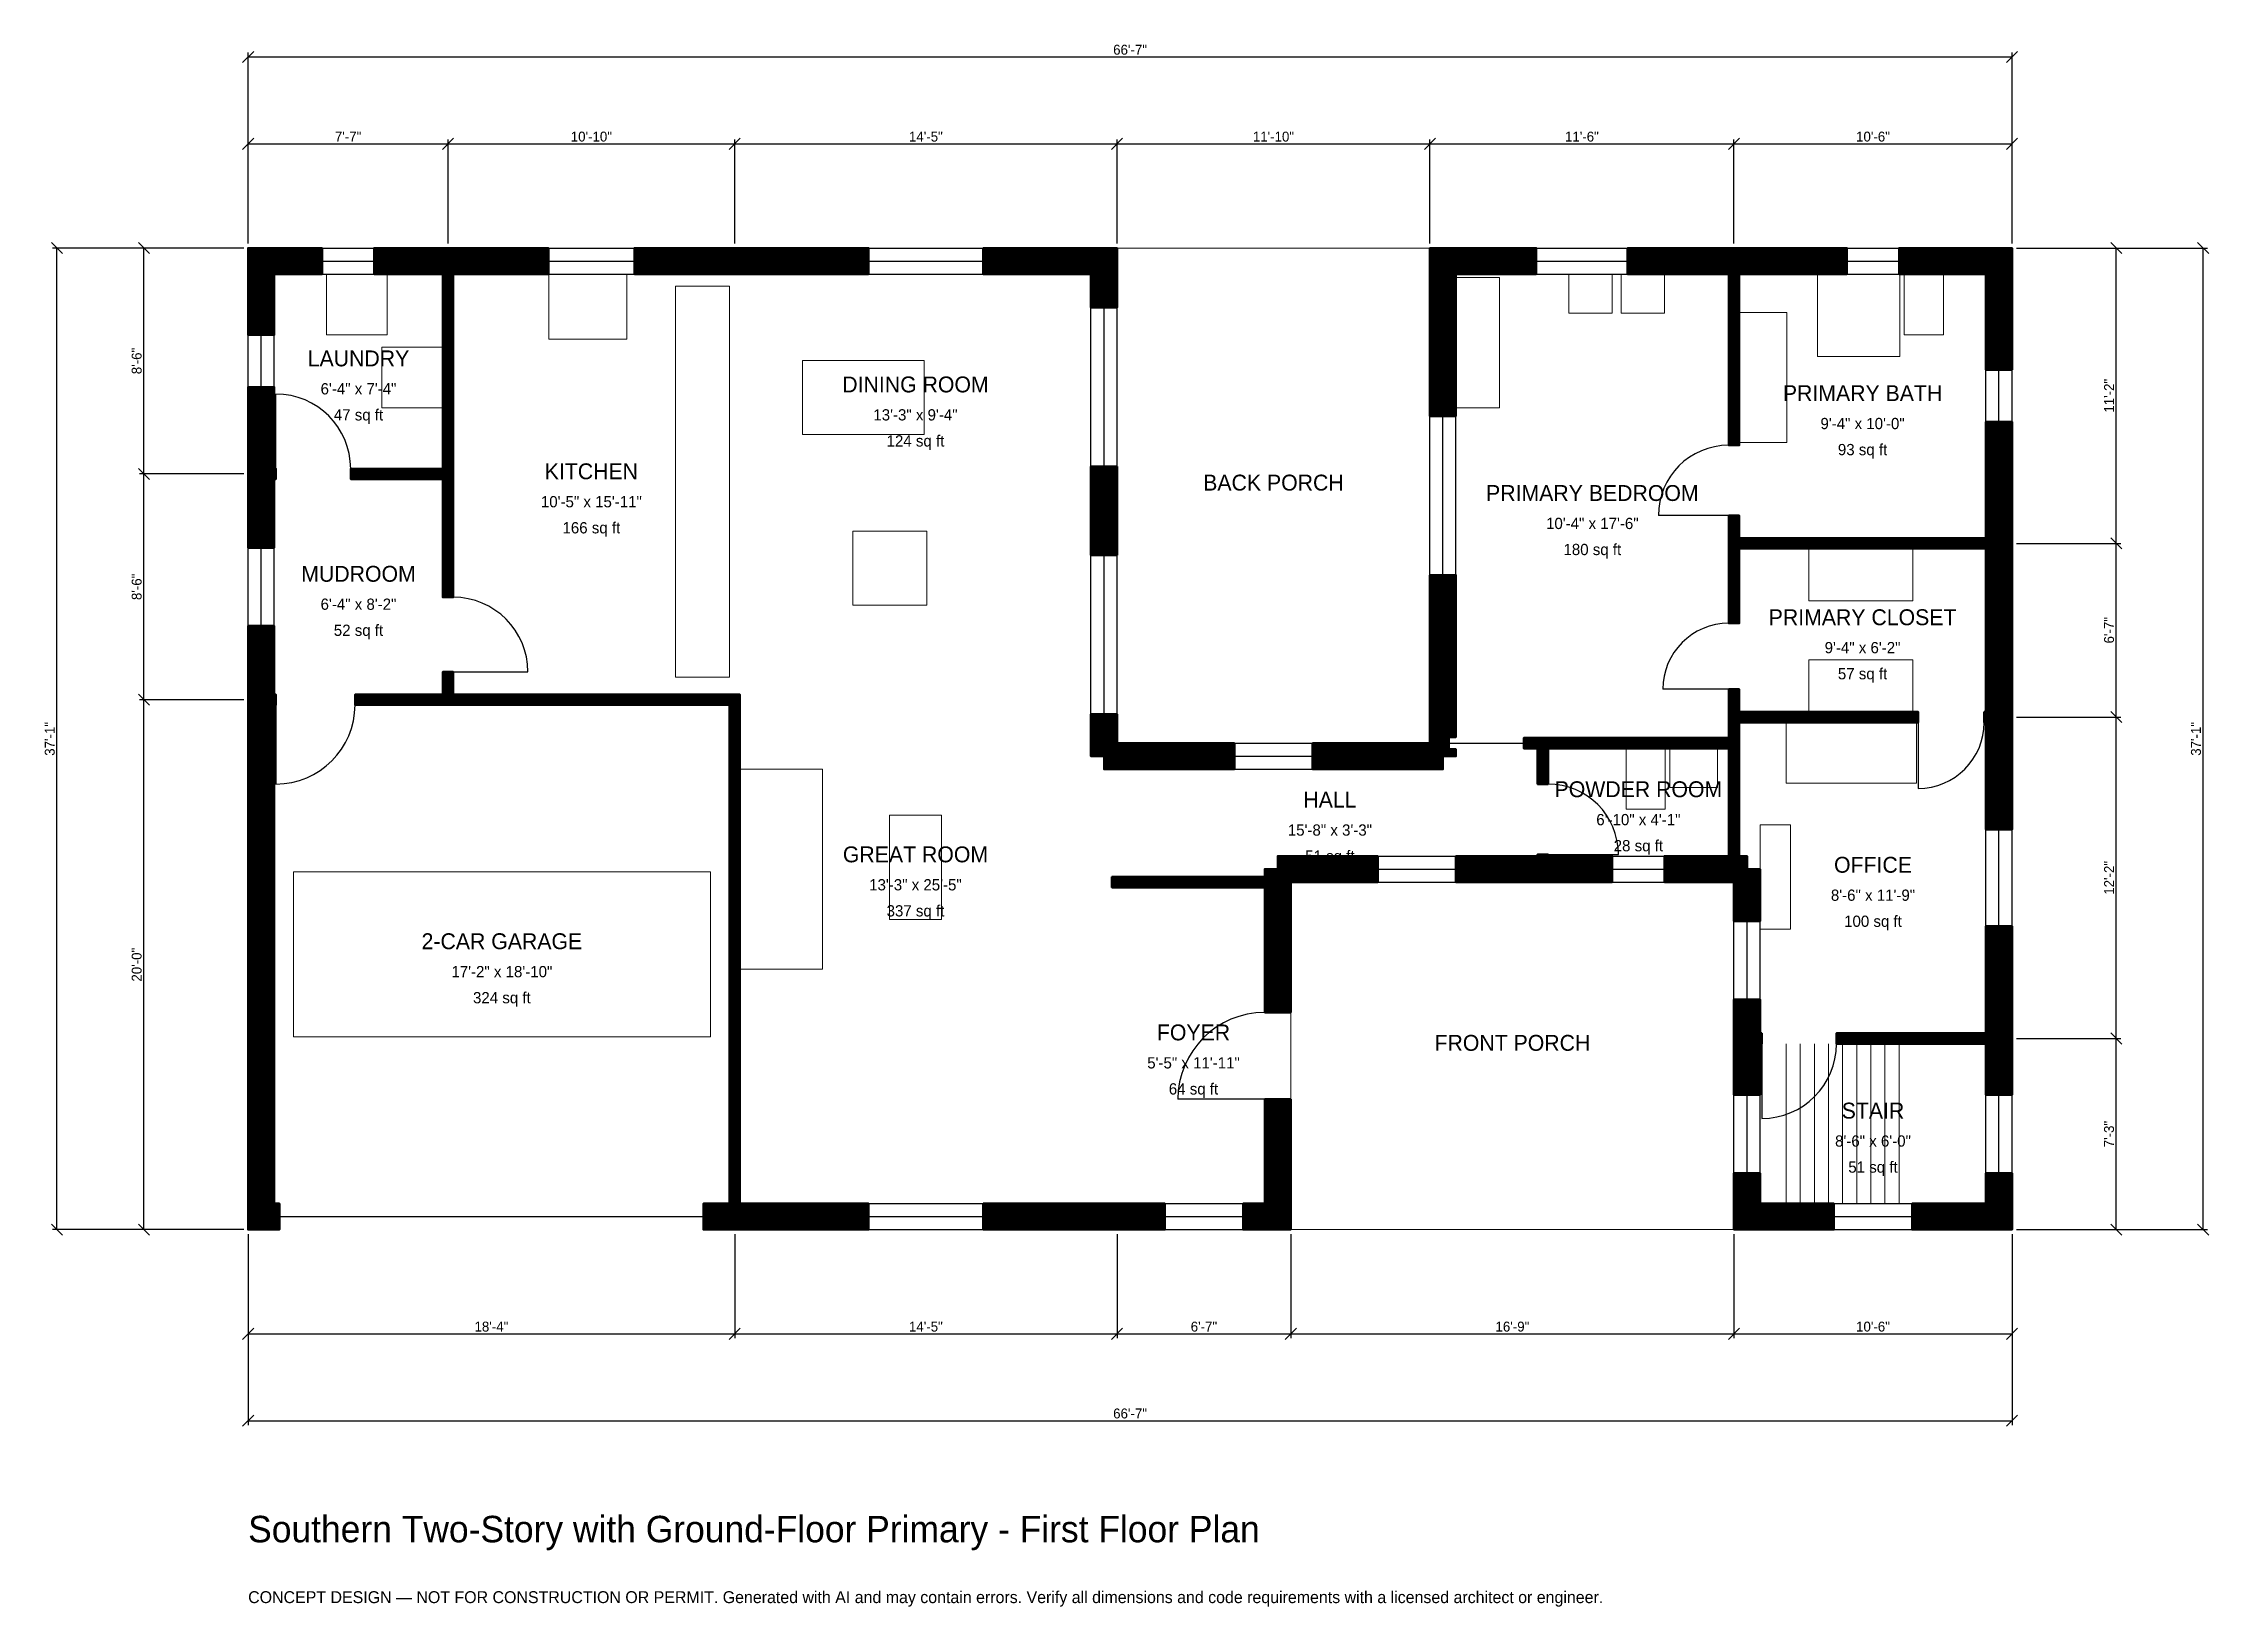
# Model space of a CAD drawing. Header units: inches. Extents: x -93 to 888, y -171 to 538.
import ezdxf
from ezdxf.enums import TextEntityAlignment as Align

# ---------------------------------------------------------------- set-up
doc = ezdxf.new("R2010")
doc.units = ezdxf.units.IN
doc.header["$MEASUREMENT"] = 0
doc.linetypes.add('DASHED', pattern=[0.6, 0.5, -0.1])
for name, color, linetype, lineweight in [('A-ANNO-DIMS', 1, 'Continuous', 13), ('A-ANNO-TEXT', 7, 'Continuous', 18), ('A-AREA-IDEN', 7, 'Continuous', 18), ('A-DOOR', 2, 'Continuous', 25), ('A-FLOR-FIXT', 9, 'Continuous', 13), ('A-FLOR-STRS', 3, 'Continuous', 18), ('A-FURN', 9, 'Continuous', 13), ('A-GLAZ', 4, 'Continuous', 25), ('A-SITE-PAVE', 8, 'Continuous', 13), ('A-WALL', 7, 'Continuous', 50), ('A-WALL-PATT', 8, 'Continuous', 13)]:
    doc.layers.add(name, color=color, linetype=linetype, lineweight=lineweight)
doc.dimstyles.new('PLAN', dxfattribs={"dimtxt": 4.5, "dimasz": 3, "dimexe": 2, "dimexo": 2, "dimgap": 1, "dimtad": 1, "dimdec": 0, "dimlunit": 4, "dimtsz": 2.5, "dimcen": 2.5, "dimclrd": 1, "dimclre": 1, "dimazin": 3, "dimtfac": 1, "dimtmove": 0, "dimatfit": 3})

msp = doc.modelspace()

# ---------------------------------------------------------------- hatches: boundary and pattern name
at = {"layer": 'A-WALL-PATT'}
h = msp.add_hatch(dxfattribs=at)
h.set_pattern_fill('ANSI31', color=8, scale=0.8)
h.paths.add_polyline_path([(222.8346, 0), (218.1102, 0), (218.1102, 0), (214.5669, 0), (206.2992, 0), (206.2992, 11.811), (214.5669, 11.811), (218.1102, 11.811), (218.1102, 237.7953), (92.9134, 237.7953), (88.189, 237.7953), (48.4252, 237.7953), (48.4252, 242.5197), (88.189, 242.5197), (88.189, 252.7559), (92.9134, 252.7559), (92.9134, 242.5197), (218.1102, 242.5197), (222.8346, 242.5197), (222.8346, 237.7953), (222.8346, 11.811), (226.378, 11.811), (281.1024, 11.811), (281.1024, 0), (226.378, 0), (222.8346, 0), (222.8346, 0)])
h.paths.add_polyline_path([(11.811, 0), (11.811, 0), (0, 0), (0, 0), (0, 0), (0, 0), (0, 11.811), (0, 11.811), (0, 234.252), (0, 237.7953), (0, 237.7953), (0, 242.5197), (0, 242.5197), (0, 246.063), (0, 273.622), (11.811, 273.622), (11.811, 246.063), (11.811, 242.5197), (12.5984, 242.5197), (12.5984, 237.7953), (11.811, 237.7953), (11.811, 234.252), (11.811, 11.811), (14.1732, 11.811), (14.1732, 0), (11.811, 0)])
h.paths.add_polyline_path([(0, 336.6142), (0, 340.1575), (0, 340.1575), (0, 344.8819), (0, 344.8819), (0, 348.4252), (0, 381.8898), (11.811, 381.8898), (11.811, 348.4252), (11.811, 344.8819), (12.5984, 344.8819), (12.5984, 340.1575), (11.811, 340.1575), (11.811, 336.6142), (11.811, 309.0551), (0, 309.0551), (0, 336.6142)])
h.paths.add_polyline_path([(0, 433.0709), (0, 433.0709), (0, 444.8819), (0, 444.8819), (0, 444.8819), (11.811, 444.8819), (11.811, 444.8819), (33.4646, 444.8819), (33.4646, 433.0709), (11.811, 433.0709), (11.811, 405.5118), (0, 405.5118), (0, 433.0709)])
h.paths.add_polyline_path([(84.6457, 444.8819), (84.6457, 444.8819), (88.189, 444.8819), (88.189, 444.8819), (92.9134, 444.8819), (92.9134, 444.8819), (136.0236, 444.8819), (136.0236, 433.0709), (96.4567, 433.0709), (96.4567, 433.0709), (92.9134, 433.0709), (92.9134, 344.8819), (92.9134, 340.1575), (92.9134, 286.6142), (88.189, 286.6142), (88.189, 340.1575), (46.4567, 340.1575), (46.4567, 344.8819), (88.189, 344.8819), (88.189, 433.0709), (57.0866, 433.0709), (57.0866, 444.8819), (84.6457, 444.8819)])
h.paths.add_polyline_path([(214.5669, 444.8819), (226.378, 444.8819), (281.1024, 444.8819), (281.1024, 433.0709), (226.378, 433.0709), (214.5669, 433.0709), (175, 433.0709), (175, 444.8819), (214.5669, 444.8819)])
h.paths.add_polyline_path([(381.8898, 444.8819), (381.8898, 444.8819), (393.7008, 444.8819), (393.7008, 444.8819), (393.7008, 444.8819), (393.7008, 433.0709), (393.7008, 433.0709), (393.7008, 417.9134), (381.8898, 417.9134), (381.8898, 433.0709), (333.0709, 433.0709), (333.0709, 444.8819), (381.8898, 444.8819)])
h.paths.add_polyline_path([(393.7008, 324.8031), (393.7008, 312.9921), (393.7008, 305.7087), (381.8898, 305.7087), (381.8898, 312.9921), (381.8898, 324.8031), (381.8898, 345.8661), (393.7008, 345.8661), (393.7008, 324.8031)])
h.paths.add_polyline_path([(393.7008, 220.4724), (446.8504, 220.4724), (446.8504, 208.6614), (387.7953, 208.6614), (387.7953, 214.5669), (381.8898, 214.5669), (381.8898, 233.6614), (393.7008, 233.6614), (393.7008, 220.4724)])
h.paths.add_polyline_path([(533.0709, 220.4724), (533.0709, 220.4725), (535.433, 220.4725), (535.433, 222.8346), (535.4331, 222.8346), (535.4331, 296.6535), (547.2441, 296.6535), (547.2441, 223.2283), (544.0945, 223.2283), (544.0945, 217.7165), (547.2441, 217.7165), (547.2441, 214.5669), (541.3386, 214.5669), (541.3386, 208.6614), (482.2835, 208.6614), (482.2835, 220.4724), (533.0709, 220.4724)])
h.paths.add_polyline_path([(535.4331, 433.0709), (535.433, 433.0709), (535.433, 444.8819), (535.4331, 444.8819), (535.4331, 444.8819), (547.2441, 444.8819), (547.2441, 444.8819), (583.6614, 444.8819), (583.6614, 433.0709), (547.2441, 433.0709), (547.2441, 368.7008), (535.4331, 368.7008), (535.4331, 433.0709)])
h.paths.add_polyline_path([(667.3228, 444.8819), (670.8661, 444.8819), (670.8661, 444.8819), (675.5906, 444.8819), (675.5906, 444.8819), (679.1339, 444.8819), (724.4094, 444.8819), (724.4094, 433.0709), (679.1339, 433.0709), (675.5906, 433.0709), (675.5906, 355.5118), (670.8661, 355.5118), (670.8661, 433.0709), (667.3228, 433.0709), (625, 433.0709), (625, 444.8819), (667.3228, 444.8819)])
h.paths.add_polyline_path([(787.4016, 444.8819), (787.4016, 444.8819), (799.2126, 444.8819), (799.2126, 444.8819), (799.2126, 444.8819), (799.2126, 433.0709), (799.2126, 433.0709), (799.2126, 389.7638), (787.4016, 389.7638), (787.4016, 433.0709), (748.0315, 433.0709), (748.0315, 444.8819), (787.4016, 444.8819)])
h.paths.add_polyline_path([(799.2126, 316.9291), (799.2126, 313.3858), (799.2126, 313.3858), (799.2126, 308.6614), (799.2126, 308.6614), (799.2126, 305.1181), (799.2126, 238.189), (799.2126, 234.6457), (799.2126, 234.6457), (799.2126, 229.9213), (799.2126, 229.9213), (799.2126, 226.378), (799.2126, 181.2992), (787.4016, 181.2992), (787.4016, 226.378), (787.4016, 229.9213), (786.6142, 229.9213), (786.6142, 234.6457), (787.4016, 234.6457), (787.4016, 238.189), (787.4016, 305.1181), (787.4016, 308.6614), (675.5906, 308.6614), (675.5906, 274.8031), (670.8661, 274.8031), (670.8661, 308.6614), (670.8661, 313.3858), (670.8661, 323.622), (675.5906, 323.622), (675.5906, 313.3858), (787.4016, 313.3858), (787.4016, 316.9291), (787.4016, 366.1417), (799.2126, 366.1417), (799.2126, 316.9291)])
h.paths.add_polyline_path([(799.2126, 92.5197), (799.2126, 88.9764), (799.2126, 88.9764), (799.2126, 84.252), (799.2126, 84.252), (799.2126, 80.7087), (799.2126, 61.0236), (787.4016, 61.0236), (787.4016, 80.7087), (787.4016, 84.252), (719.685, 84.252), (719.685, 88.9764), (787.4016, 88.9764), (787.4016, 92.5197), (787.4016, 137.5984), (799.2126, 137.5984), (799.2126, 92.5197)])
h.paths.add_polyline_path([(799.2126, 11.811), (799.2126, 11.811), (799.2126, 0), (799.2126, 0), (799.2126, 0), (799.2126, 0), (787.4016, 0), (787.4016, 0), (753.937, 0), (753.937, 11.811), (787.4016, 11.811), (787.4016, 25.5906), (799.2126, 25.5906), (799.2126, 11.811)])
h.paths.add_polyline_path([(685.0394, 0), (685.0394, 0), (673.2283, 0), (673.2283, 0), (673.2283, 0), (673.2283, 0), (673.2283, 11.811), (673.2283, 11.811), (673.2283, 25.5906), (685.0394, 25.5906), (685.0394, 11.811), (718.5039, 11.811), (718.5039, 0), (685.0394, 0)])
h.paths.add_polyline_path([(673.2283, 80.7087), (673.2283, 84.252), (673.2283, 84.252), (673.2283, 88.9764), (673.2283, 88.9764), (673.2283, 92.5197), (673.2283, 104.3307), (685.0394, 104.3307), (685.0394, 92.5197), (685.0394, 88.9764), (685.8268, 88.9764), (685.8268, 84.252), (685.0394, 84.252), (685.0394, 80.7087), (685.0394, 61.0236), (673.2283, 61.0236), (673.2283, 80.7087)])
h.paths.add_polyline_path([(673.2283, 155.1181), (673.2283, 155.1181), (673.2283, 157.4803), (670.8661, 157.4803), (670.8661, 157.4803), (641.7323, 157.4803), (641.7323, 169.2913), (670.8661, 169.2913), (670.8661, 218.1102), (588.9764, 218.1102), (588.9764, 201.9685), (584.252, 201.9685), (584.252, 218.1102), (577.9528, 218.1102), (577.9528, 222.8346), (584.252, 222.8346), (588.9764, 222.8346), (670.8661, 222.8346), (670.8661, 229.9213), (670.8661, 234.6457), (670.8661, 244.8819), (675.5906, 244.8819), (675.5906, 234.6457), (756.6929, 234.6457), (756.6929, 229.9213), (675.5906, 229.9213), (675.5906, 222.8346), (675.5906, 218.1102), (675.5906, 169.2913), (679.1339, 169.2913), (679.1339, 163.3858), (685.0394, 163.3858), (685.0394, 139.7638), (673.2283, 139.7638), (673.2283, 155.1181)])
h.paths.add_polyline_path([(592.5197, 157.4803), (588.9764, 157.4803), (588.9764, 157.4803), (584.252, 157.4803), (584.252, 157.4803), (580.7087, 157.4803), (547.2441, 157.4803), (547.2441, 169.2913), (580.7087, 169.2913), (584.252, 169.2913), (584.252, 170.0787), (588.9764, 170.0787), (588.9764, 169.2913), (592.5197, 169.2913), (618.1102, 169.2913), (618.1102, 157.4803), (592.5197, 157.4803)])
h.paths.add_polyline_path([(474.8031, 157.4803), (474.8031, 157.4803), (472.441, 157.4803), (472.441, 155.1181), (472.4409, 155.1181), (472.4409, 98.4252), (460.6299, 98.4252), (460.6299, 155.1181), (391.3386, 155.1181), (391.3386, 159.8425), (460.6299, 159.8425), (460.6299, 163.3858), (466.5354, 163.3858), (466.5354, 169.2913), (511.811, 169.2913), (511.811, 157.4803), (474.8031, 157.4803)])
h.paths.add_polyline_path([(472.4409, 11.811), (472.441, 11.811), (472.441, 0), (472.441, 0), (472.4409, 0), (472.4409, 0), (460.6299, 0), (460.6299, 0), (450.7874, 0), (450.7874, 11.811), (460.6299, 11.811), (460.6299, 59.0551), (472.4409, 59.0551), (472.4409, 11.811)])
h.paths.add_polyline_path([(399.6063, 0), (387.7953, 0), (333.0709, 0), (333.0709, 11.811), (387.7953, 11.811), (399.6063, 11.811), (415.3543, 11.811), (415.3543, 0), (399.6063, 0)])

# ---------------------------------------------------------------- linework, layer by layer
at = {"layer": 'A-DOOR'}
for p, q in [((12.5984, 344.8819), (12.5984, 378.7402)), ((670.8661, 323.622), (638.9764, 323.622)), ((92.9134, 252.7559), (126.7717, 252.7559)), ((12.5984, 237.7953), (12.5984, 201.9685)), ((670.8661, 244.8819), (640.9449, 244.8819)), ((756.6929, 229.9213), (756.6929, 200)), ((544.0945, 220.4724), (577.9528, 220.4724)), ((588.9764, 170.0787), (620.8661, 170.0787)), ((685.8268, 84.252), (685.8268, 50.3937)), ((460.6299, 59.0551), (421.2598, 59.0551))]:
    msp.add_line(p, q, dxfattribs=at)
at = {"layer": 'A-DOOR', "linetype": 'DASHED'}
msp.add_line((14.1732, 5.9055), (206.2992, 5.9055), dxfattribs=at)
at = {"layer": 'A-DOOR'}
for centre, radius, start, end in [((12.5984, 344.8819), 33.8583, 0, 90), ((670.8661, 323.622), 31.8898, 90, 180), ((92.9134, 252.7559), 33.8583, 0, 90), ((670.8661, 244.8819), 29.9213, 90, 180), ((12.5984, 237.7953), 35.8268, 270, 360), ((756.6929, 229.9213), 29.9213, 270, 360), ((588.9764, 170.0787), 31.8898, 0, 90), ((460.6299, 59.0551), 39.3701, 90, 180), ((685.8268, 84.252), 33.8583, 270, 360)]:
    msp.add_arc(centre, radius, start, end, dxfattribs=at)
at = {"layer": 'A-FLOR-FIXT'}
for points in [[(711.0236, 395.6693), (748.4252, 395.6693), (748.4252, 433.0709), (711.0236, 433.0709)], [(750.3937, 405.5118), (768.1102, 405.5118), (768.1102, 433.0709), (750.3937, 433.0709)], [(193.7008, 250.3937), (218.1102, 250.3937), (218.1102, 427.5591), (193.7008, 427.5591)], [(675.5906, 356.6929), (697.2441, 356.6929), (697.2441, 415.748), (675.5906, 415.748)], [(624.4094, 190.5512), (642.126, 190.5512), (642.126, 218.1102), (624.4094, 218.1102)], [(644.0945, 200.3937), (665.748, 200.3937), (665.748, 218.1102), (644.0945, 218.1102)]]:
    msp.add_lwpolyline(points, close=True, dxfattribs=at)
at = {"layer": 'A-FLOR-STRS'}
for p, q in [((696.8504, 11.811), (696.8504, 84.252)), ((703.248, 11.811), (703.248, 84.252)), ((709.6457, 11.811), (709.6457, 84.252)), ((716.0433, 11.811), (716.0433, 84.252)), ((722.4409, 11.811), (722.4409, 84.252)), ((728.8386, 11.811), (728.8386, 84.252)), ((735.2362, 11.811), (735.2362, 84.252)), ((741.6339, 11.811), (741.6339, 84.252)), ((748.0315, 11.811), (748.0315, 84.252))]:
    msp.add_line(p, q, dxfattribs=at)
at = {"layer": 'A-FURN'}
for points in [[(35.4331, 405.5118), (62.9921, 405.5118), (62.9921, 433.0709), (35.4331, 433.0709)], [(136.2205, 403.5433), (171.6535, 403.5433), (171.6535, 433.0709), (136.2205, 433.0709)], [(598.4252, 415.3543), (618.1102, 415.3543), (618.1102, 433.0709), (598.4252, 433.0709)], [(622.0472, 415.3543), (641.7323, 415.3543), (641.7323, 433.0709), (622.0472, 433.0709)], [(547.2441, 372.4409), (566.9291, 372.4409), (566.9291, 431.4961), (547.2441, 431.4961)], [(60.6299, 372.4409), (88.189, 372.4409), (88.189, 400), (60.6299, 400)], [(251.1811, 360.4331), (306.2992, 360.4331), (306.2992, 393.8976), (251.1811, 393.8976)], [(274.0157, 283.0709), (307.4803, 283.0709), (307.4803, 316.5354), (274.0157, 316.5354)], [(707.0866, 285.0394), (754.3307, 285.0394), (754.3307, 308.6614), (707.0866, 308.6614)], [(707.0866, 234.6457), (754.3307, 234.6457), (754.3307, 258.2677), (707.0866, 258.2677)], [(696.8504, 202.3622), (755.9055, 202.3622), (755.9055, 229.9213), (696.8504, 229.9213)], [(222.8346, 118.1102), (260.2362, 118.1102), (260.2362, 208.6614), (222.8346, 208.6614)], [(290.5512, 140.5512), (314.1732, 140.5512), (314.1732, 187.7953), (290.5512, 187.7953)], [(685.0394, 136.2205), (698.8189, 136.2205), (698.8189, 183.4646), (685.0394, 183.4646)], [(20.4724, 87.4016), (209.4488, 87.4016), (209.4488, 162.2047), (20.4724, 162.2047)]]:
    msp.add_lwpolyline(points, close=True, dxfattribs=at)
at = {"layer": 'A-GLAZ'}
for p, q in [((33.4646, 444.8819), (57.0866, 444.8819)), ((136.0236, 444.8819), (175, 444.8819)), ((281.1024, 444.8819), (333.0709, 444.8819)), ((583.6614, 444.8819), (625, 444.8819)), ((724.4094, 444.8819), (748.0315, 444.8819)), ((33.4646, 438.9764), (57.0866, 438.9764)), ((33.4646, 433.0709), (57.0866, 433.0709)), ((136.0236, 438.9764), (175, 438.9764)), ((136.0236, 433.0709), (175, 433.0709)), ((281.1024, 438.9764), (333.0709, 438.9764)), ((281.1024, 433.0709), (333.0709, 433.0709)), ((583.6614, 438.9764), (625, 438.9764)), ((583.6614, 433.0709), (625, 433.0709)), ((724.4094, 438.9764), (748.0315, 438.9764)), ((724.4094, 433.0709), (748.0315, 433.0709)), ((381.8898, 345.8661), (381.8898, 417.9134)), ((387.7953, 345.8661), (387.7953, 417.9134)), ((393.7008, 345.8661), (393.7008, 417.9134)), ((0, 381.8898), (0, 405.5118)), ((5.9055, 381.8898), (5.9055, 405.5118)), ((11.811, 381.8898), (11.811, 405.5118)), ((787.4016, 366.1417), (787.4016, 389.7638)), ((793.3071, 366.1417), (793.3071, 389.7638)), ((799.2126, 366.1417), (799.2126, 389.7638)), ((535.4331, 296.6535), (535.4331, 368.7008)), ((541.3386, 296.6535), (541.3386, 368.7008)), ((547.2441, 296.6535), (547.2441, 368.7008)), ((0, 273.622), (0, 309.0551)), ((5.9055, 273.622), (5.9055, 309.0551)), ((11.811, 273.622), (11.811, 309.0551)), ((381.8898, 233.6614), (381.8898, 305.7087)), ((387.7953, 233.6614), (387.7953, 305.7087)), ((393.7008, 233.6614), (393.7008, 305.7087)), ((446.8504, 220.4724), (482.2835, 220.4724)), ((446.8504, 214.5669), (482.2835, 214.5669)), ((446.8504, 208.6614), (482.2835, 208.6614)), ((787.4016, 137.5984), (787.4016, 181.2992)), ((793.3071, 137.5984), (793.3071, 181.2992)), ((799.2126, 137.5984), (799.2126, 181.2992)), ((511.811, 169.2913), (547.2441, 169.2913)), ((618.1102, 169.2913), (641.7323, 169.2913)), ((511.811, 163.3858), (547.2441, 163.3858)), ((511.811, 157.4803), (547.2441, 157.4803)), ((618.1102, 163.3858), (641.7323, 163.3858)), ((618.1102, 157.4803), (641.7323, 157.4803)), ((673.2283, 104.3307), (673.2283, 139.7638)), ((679.1339, 104.3307), (679.1339, 139.7638)), ((685.0394, 104.3307), (685.0394, 139.7638)), ((673.2283, 25.5906), (673.2283, 61.0236)), ((679.1339, 25.5906), (679.1339, 61.0236)), ((685.0394, 25.5906), (685.0394, 61.0236)), ((787.4016, 25.5906), (787.4016, 61.0236)), ((793.3071, 25.5906), (793.3071, 61.0236)), ((799.2126, 25.5906), (799.2126, 61.0236)), ((281.1024, 11.811), (333.0709, 11.811)), ((415.3543, 11.811), (450.7874, 11.811)), ((718.5039, 11.811), (753.937, 11.811)), ((281.1024, 5.9055), (333.0709, 5.9055)), ((281.1024, 0), (333.0709, 0)), ((415.3543, 5.9055), (450.7874, 5.9055)), ((415.3543, 0), (450.7874, 0)), ((718.5039, 5.9055), (753.937, 5.9055)), ((718.5039, 0), (753.937, 0))]:
    msp.add_line(p, q, dxfattribs=at)
at = {"layer": 'A-SITE-PAVE', "linetype": 'DASHED'}
for points in [[(393.7008, 220.4724), (535.4331, 220.4724), (535.4331, 444.8819), (393.7008, 444.8819)], [(472.4409, 0), (673.2283, 0), (673.2283, 157.4803), (472.4409, 157.4803)]]:
    msp.add_lwpolyline(points, close=True, dxfattribs=at)
at = {"layer": 'A-WALL'}
for points in [[(0, 433.0709), (0, 433.0709), (0, 444.8819), (0, 444.8819), (0, 444.8819), (11.811, 444.8819), (11.811, 444.8819), (33.4646, 444.8819), (33.4646, 433.0709), (11.811, 433.0709), (11.811, 405.5118), (0, 405.5118), (0, 433.0709)], [(84.6457, 444.8819), (84.6457, 444.8819), (88.189, 444.8819), (88.189, 444.8819), (92.9134, 444.8819), (92.9134, 444.8819), (136.0236, 444.8819), (136.0236, 433.0709), (96.4567, 433.0709), (96.4567, 433.0709), (92.9134, 433.0709), (92.9134, 344.8819), (92.9134, 340.1575), (92.9134, 286.6142), (88.189, 286.6142), (88.189, 340.1575), (46.4567, 340.1575), (46.4567, 344.8819), (88.189, 344.8819), (88.189, 433.0709), (57.0866, 433.0709), (57.0866, 444.8819), (84.6457, 444.8819)], [(214.5669, 444.8819), (226.378, 444.8819), (281.1024, 444.8819), (281.1024, 433.0709), (226.378, 433.0709), (214.5669, 433.0709), (175, 433.0709), (175, 444.8819), (214.5669, 444.8819)], [(381.8898, 444.8819), (381.8898, 444.8819), (393.7008, 444.8819), (393.7008, 444.8819), (393.7008, 444.8819), (393.7008, 433.0709), (393.7008, 433.0709), (393.7008, 417.9134), (381.8898, 417.9134), (381.8898, 433.0709), (333.0709, 433.0709), (333.0709, 444.8819), (381.8898, 444.8819)], [(535.4331, 433.0709), (535.433, 433.0709), (535.433, 444.8819), (535.4331, 444.8819), (535.4331, 444.8819), (547.2441, 444.8819), (547.2441, 444.8819), (583.6614, 444.8819), (583.6614, 433.0709), (547.2441, 433.0709), (547.2441, 368.7008), (535.4331, 368.7008), (535.4331, 433.0709)], [(667.3228, 444.8819), (670.8661, 444.8819), (670.8661, 444.8819), (675.5906, 444.8819), (675.5906, 444.8819), (679.1339, 444.8819), (724.4094, 444.8819), (724.4094, 433.0709), (679.1339, 433.0709), (675.5906, 433.0709), (675.5906, 355.5118), (670.8661, 355.5118), (670.8661, 433.0709), (667.3228, 433.0709), (625, 433.0709), (625, 444.8819), (667.3228, 444.8819)], [(787.4016, 444.8819), (787.4016, 444.8819), (799.2126, 444.8819), (799.2126, 444.8819), (799.2126, 444.8819), (799.2126, 433.0709), (799.2126, 433.0709), (799.2126, 389.7638), (787.4016, 389.7638), (787.4016, 433.0709), (748.0315, 433.0709), (748.0315, 444.8819), (787.4016, 444.8819)], [(0, 336.6142), (0, 340.1575), (0, 340.1575), (0, 344.8819), (0, 344.8819), (0, 348.4252), (0, 381.8898), (11.811, 381.8898), (11.811, 348.4252), (11.811, 344.8819), (12.5984, 344.8819), (12.5984, 340.1575), (11.811, 340.1575), (11.811, 336.6142), (11.811, 309.0551), (0, 309.0551), (0, 336.6142)], [(799.2126, 316.9291), (799.2126, 313.3858), (799.2126, 313.3858), (799.2126, 308.6614), (799.2126, 308.6614), (799.2126, 305.1181), (799.2126, 238.189), (799.2126, 234.6457), (799.2126, 234.6457), (799.2126, 229.9213), (799.2126, 229.9213), (799.2126, 226.378), (799.2126, 181.2992), (787.4016, 181.2992), (787.4016, 226.378), (787.4016, 229.9213), (786.6142, 229.9213), (786.6142, 234.6457), (787.4016, 234.6457), (787.4016, 238.189), (787.4016, 305.1181), (787.4016, 308.6614), (675.5906, 308.6614), (675.5906, 274.8031), (670.8661, 274.8031), (670.8661, 308.6614), (670.8661, 313.3858), (670.8661, 323.622), (675.5906, 323.622), (675.5906, 313.3858), (787.4016, 313.3858), (787.4016, 316.9291), (787.4016, 366.1417), (799.2126, 366.1417), (799.2126, 316.9291)], [(393.7008, 324.8031), (393.7008, 312.9921), (393.7008, 305.7087), (381.8898, 305.7087), (381.8898, 312.9921), (381.8898, 324.8031), (381.8898, 345.8661), (393.7008, 345.8661), (393.7008, 324.8031)], [(533.0709, 220.4724), (533.0709, 220.4725), (535.433, 220.4725), (535.433, 222.8346), (535.4331, 222.8346), (535.4331, 296.6535), (547.2441, 296.6535), (547.2441, 223.2283), (544.0945, 223.2283), (544.0945, 217.7165), (547.2441, 217.7165), (547.2441, 214.5669), (541.3386, 214.5669), (541.3386, 208.6614), (482.2835, 208.6614), (482.2835, 220.4724), (533.0709, 220.4724)], [(11.811, 0), (11.811, 0), (0, 0), (0, 0), (0, 0), (0, 0), (0, 11.811), (0, 11.811), (0, 234.252), (0, 237.7953), (0, 237.7953), (0, 242.5197), (0, 242.5197), (0, 246.063), (0, 273.622), (11.811, 273.622), (11.811, 246.063), (11.811, 242.5197), (12.5984, 242.5197), (12.5984, 237.7953), (11.811, 237.7953), (11.811, 234.252), (11.811, 11.811), (14.1732, 11.811), (14.1732, 0), (11.811, 0)], [(222.8346, 0), (218.1102, 0), (218.1102, 0), (214.5669, 0), (206.2992, 0), (206.2992, 11.811), (214.5669, 11.811), (218.1102, 11.811), (218.1102, 237.7953), (92.9134, 237.7953), (88.189, 237.7953), (48.4252, 237.7953), (48.4252, 242.5197), (88.189, 242.5197), (88.189, 252.7559), (92.9134, 252.7559), (92.9134, 242.5197), (218.1102, 242.5197), (222.8346, 242.5197), (222.8346, 237.7953), (222.8346, 11.811), (226.378, 11.811), (281.1024, 11.811), (281.1024, 0), (226.378, 0), (222.8346, 0), (222.8346, 0)], [(673.2283, 155.1181), (673.2283, 155.1181), (673.2283, 157.4803), (670.8661, 157.4803), (670.8661, 157.4803), (641.7323, 157.4803), (641.7323, 169.2913), (670.8661, 169.2913), (670.8661, 218.1102), (588.9764, 218.1102), (588.9764, 201.9685), (584.252, 201.9685), (584.252, 218.1102), (577.9528, 218.1102), (577.9528, 222.8346), (584.252, 222.8346), (588.9764, 222.8346), (670.8661, 222.8346), (670.8661, 229.9213), (670.8661, 234.6457), (670.8661, 244.8819), (675.5906, 244.8819), (675.5906, 234.6457), (756.6929, 234.6457), (756.6929, 229.9213), (675.5906, 229.9213), (675.5906, 222.8346), (675.5906, 218.1102), (675.5906, 169.2913), (679.1339, 169.2913), (679.1339, 163.3858), (685.0394, 163.3858), (685.0394, 139.7638), (673.2283, 139.7638), (673.2283, 155.1181)], [(393.7008, 220.4724), (446.8504, 220.4724), (446.8504, 208.6614), (387.7953, 208.6614), (387.7953, 214.5669), (381.8898, 214.5669), (381.8898, 233.6614), (393.7008, 233.6614), (393.7008, 220.4724)], [(474.8031, 157.4803), (474.8031, 157.4803), (472.441, 157.4803), (472.441, 155.1181), (472.4409, 155.1181), (472.4409, 98.4252), (460.6299, 98.4252), (460.6299, 155.1181), (391.3386, 155.1181), (391.3386, 159.8425), (460.6299, 159.8425), (460.6299, 163.3858), (466.5354, 163.3858), (466.5354, 169.2913), (511.811, 169.2913), (511.811, 157.4803), (474.8031, 157.4803)], [(592.5197, 157.4803), (588.9764, 157.4803), (588.9764, 157.4803), (584.252, 157.4803), (584.252, 157.4803), (580.7087, 157.4803), (547.2441, 157.4803), (547.2441, 169.2913), (580.7087, 169.2913), (584.252, 169.2913), (584.252, 170.0787), (588.9764, 170.0787), (588.9764, 169.2913), (592.5197, 169.2913), (618.1102, 169.2913), (618.1102, 157.4803), (592.5197, 157.4803)], [(799.2126, 92.5197), (799.2126, 88.9764), (799.2126, 88.9764), (799.2126, 84.252), (799.2126, 84.252), (799.2126, 80.7087), (799.2126, 61.0236), (787.4016, 61.0236), (787.4016, 80.7087), (787.4016, 84.252), (719.685, 84.252), (719.685, 88.9764), (787.4016, 88.9764), (787.4016, 92.5197), (787.4016, 137.5984), (799.2126, 137.5984), (799.2126, 92.5197)], [(673.2283, 80.7087), (673.2283, 84.252), (673.2283, 84.252), (673.2283, 88.9764), (673.2283, 88.9764), (673.2283, 92.5197), (673.2283, 104.3307), (685.0394, 104.3307), (685.0394, 92.5197), (685.0394, 88.9764), (685.8268, 88.9764), (685.8268, 84.252), (685.0394, 84.252), (685.0394, 80.7087), (685.0394, 61.0236), (673.2283, 61.0236), (673.2283, 80.7087)], [(472.4409, 11.811), (472.441, 11.811), (472.441, 0), (472.441, 0), (472.4409, 0), (472.4409, 0), (460.6299, 0), (460.6299, 0), (450.7874, 0), (450.7874, 11.811), (460.6299, 11.811), (460.6299, 59.0551), (472.4409, 59.0551), (472.4409, 11.811)], [(685.0394, 0), (685.0394, 0), (673.2283, 0), (673.2283, 0), (673.2283, 0), (673.2283, 0), (673.2283, 11.811), (673.2283, 11.811), (673.2283, 25.5906), (685.0394, 25.5906), (685.0394, 11.811), (718.5039, 11.811), (718.5039, 0), (685.0394, 0)], [(799.2126, 11.811), (799.2126, 11.811), (799.2126, 0), (799.2126, 0), (799.2126, 0), (799.2126, 0), (787.4016, 0), (787.4016, 0), (753.937, 0), (753.937, 11.811), (787.4016, 11.811), (787.4016, 25.5906), (799.2126, 25.5906), (799.2126, 11.811)], [(399.6063, 0), (387.7953, 0), (333.0709, 0), (333.0709, 11.811), (387.7953, 11.811), (399.6063, 11.811), (415.3543, 11.811), (415.3543, 0), (399.6063, 0)]]:
    msp.add_lwpolyline(points, close=True, dxfattribs=at)

# ---------------------------------------------------------------- texts
at = {"layer": 'A-ANNO-TEXT'}
for s, height, p in [('Southern Two-Story with Ground-Floor Primary - First Floor Plan', 12, (0, -141.7323)), ('CONCEPT DESIGN — NOT FOR CONSTRUCTION OR PERMIT. Generated with AI and may contain errors. Verify all dimensions and code requirements with a licensed architect or engineer.', 5.4, (0, -169.2913))]:
    msp.add_text(s, height=height, dxfattribs=at).set_placement(p)
at = {"layer": 'A-AREA-IDEN'}
for s, height, p in [('LAUNDRY', 7.2, (50, 394.8819)), ('6\'-4" x 7\'-4"', 5.1, (50, 381.1024)), ('DINING ROOM', 7.2, (302.3622, 383.0709)), ('PRIMARY BATH', 7.2, (731.4961, 379.1339)), ('47 sq ft', 5.1, (50, 369.2913)), ('13\'-3" x 9\'-4"', 5.1, (302.3622, 369.2913)), ('9\'-4" x 10\'-0"', 5.1, (731.4961, 365.3543)), ('124 sq ft', 5.1, (302.3622, 357.4803)), ('93 sq ft', 5.1, (731.4961, 353.5433)), ('KITCHEN', 7.2, (155.5118, 343.7008)), ('BACK PORCH', 7.2, (464.5669, 338.5827)), ('PRIMARY BEDROOM', 7.2, (609.0551, 333.8583)), ('10\'-5" x 15\'-11"', 5.1, (155.5118, 329.9213)), ('166 sq ft', 5.1, (155.5118, 318.1102)), ('10\'-4" x 17\'-6"', 5.1, (609.0551, 320.0787)), ('180 sq ft', 5.1, (609.0551, 308.2677)), ('MUDROOM', 7.2, (50, 297.2441)), ('6\'-4" x 8\'-2"', 5.1, (50, 283.4646)), ('PRIMARY CLOSET', 7.2, (731.4961, 277.5591)), ('52 sq ft', 5.1, (50, 271.6535)), ('9\'-4" x 6\'-2"', 5.1, (731.4961, 263.7795)), ('57 sq ft', 5.1, (731.4961, 251.9685)), ('HALL', 7.2, (490.1575, 194.8819)), ('POWDER ROOM', 7.2, (629.9213, 199.6063)), ('6\'-10" x 4\'-1"', 5.1, (629.9213, 185.8268)), ('15\'-8" x 3\'-3"', 5.1, (490.1575, 181.1024)), ('28 sq ft', 5.1, (629.9213, 174.0157)), ('GREAT ROOM', 7.2, (302.3622, 170.0787)), ('51 sq ft', 5.1, (490.1575, 169.2913)), ('OFFICE', 7.2, (736.2205, 165.3543)), ('13\'-3" x 25\'-5"', 5.1, (302.3622, 156.2992)), ('337 sq ft', 5.1, (302.3622, 144.4882)), ('8\'-6" x 11\'-9"', 5.1, (736.2205, 151.5748)), ('100 sq ft', 5.1, (736.2205, 139.7638)), ('2-CAR GARAGE', 7.2, (114.9606, 130.7087)), ('17\'-2" x 18\'-10"', 5.1, (114.9606, 116.9291)), ('324 sq ft', 5.1, (114.9606, 105.1181)), ('FOYER', 7.2, (428.3465, 89.3701)), ('FRONT PORCH', 7.2, (572.8346, 84.6457)), ('5\'-5" x 11\'-11"', 5.1, (428.3465, 75.5906)), ('64 sq ft', 5.1, (428.3465, 63.7795)), ('STAIR', 7.2, (736.2205, 53.937)), ('8\'-6" x 6\'-0"', 5.1, (736.2205, 40.1575)), ('51 sq ft', 5.1, (736.2205, 28.3465))]:
    msp.add_text(s, height=height, dxfattribs=at).set_placement(p, align=Align.MIDDLE_CENTER)

# ---------------------------------------------------------------- dimensions: what is measured, and where the dimension line sits
at = {"layer": 'A-ANNO-DIMS'}
for base, p1, p2, text in [((0, 531.4961), (0, 444.8819), (799.2126, 444.8819), '66\'-7"'), ((0, 492.126), (0, 444.8819), (90.5512, 444.8819), '7\'-7"'), ((90.5512, 492.126), (90.5512, 444.8819), (220.4724, 444.8819), '10\'-10"'), ((220.4724, 492.126), (220.4724, 444.8819), (393.7008, 444.8819), '14\'-5"'), ((393.7008, 492.126), (393.7008, 444.8819), (535.4331, 444.8819), '11\'-10"'), ((535.4331, 492.126), (535.4331, 444.8819), (673.2283, 444.8819), '11\'-6"'), ((673.2283, 492.126), (673.2283, 444.8819), (799.2126, 444.8819), '10\'-6"'), ((0, -47.2441), (0, 0), (220.4724, 0), '18\'-4"'), ((0, -86.6142), (0, 0), (799.2126, 0), '66\'-7"'), ((220.4724, -47.2441), (220.4724, 0), (393.7008, 0), '14\'-5"'), ((393.7008, -47.2441), (393.7008, 0), (472.4409, 0), '6\'-7"'), ((472.4409, -47.2441), (472.4409, 0), (673.2283, 0), '16\'-9"'), ((673.2283, -47.2441), (673.2283, 0), (799.2126, 0), '10\'-6"')]:
    msp.add_linear_dim(base=base, p1=p1, p2=p2, text=text, dimstyle='PLAN', dxfattribs=at).render()
for base, p1, p2, text in [((-86.6142, 0), (0, 0), (0, 444.8819), '37\'-1"'), ((-47.2441, 342.5197), (0, 342.5197), (0, 444.8819), '8\'-6"'), ((846.4567, 311.0236), (799.2126, 311.0236), (799.2126, 444.8819), '11\'-2"'), ((885.8268, 0), (799.2126, 0), (799.2126, 444.8819), '37\'-1"'), ((-47.2441, 240.1575), (0, 240.1575), (0, 342.5197), '8\'-6"'), ((846.4567, 232.2835), (799.2126, 232.2835), (799.2126, 311.0236), '6\'-7"'), ((-47.2441, 0), (0, 0), (0, 240.1575), '20\'-0"'), ((846.4567, 86.6142), (799.2126, 86.6142), (799.2126, 232.2835), '12\'-2"'), ((846.4567, 0), (799.2126, 0), (799.2126, 86.6142), '7\'-3"')]:
    msp.add_linear_dim(base=base, p1=p1, p2=p2, angle=90, text=text, dimstyle='PLAN', dxfattribs=at).render()

doc.saveas('drawing.dxf')
